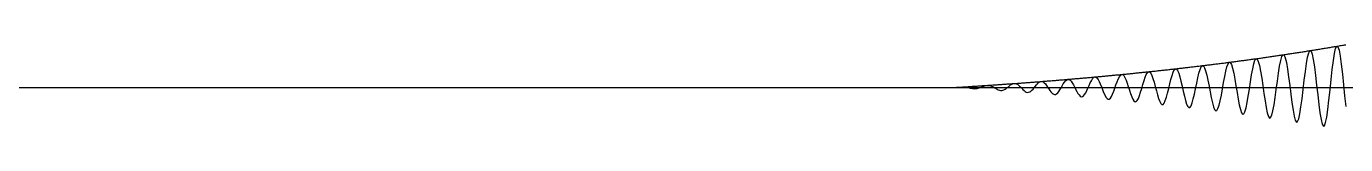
# Model space of a CAD drawing. Header units: metres. Extents: x 5 to 509, y -1 to 159.
# Drawn here: x 48.1 to 57.91, y 50.71 to 51.32 of the extents above; entities that cross this region are included whole.
import ezdxf

# ---------------------------------------------------------------- set-up
doc = ezdxf.new("R2010")
doc.units = ezdxf.units.M
doc.linetypes.add('DASHED', pattern=[0.6, 0.35, -0.25])
doc.layers.add('BASE', color=8, linetype='Continuous')
doc.layers.add('WAVE', color=7, linetype='Continuous')

msp = doc.modelspace()

# ---------------------------------------------------------------- linework, layer by layer
at = {"layer": 'BASE'}
msp.add_line((29, 51), (501, 51), dxfattribs=at)
at = {"layer": 'WAVE', "linetype": 'DASHED'}
msp.add_lwpolyline([(35, 51), (55, 51), (55.0083, 51.0005), (55.0167, 51.001), (55.025, 51.0015), (55.0333, 51.002), (55.0417, 51.0025), (55.05, 51.0031), (55.0583, 51.0036), (55.0667, 51.0041), (55.075, 51.0046), (55.0833, 51.0051), (55.0917, 51.0057), (55.1, 51.0062), (55.1083, 51.0067), (55.1167, 51.0072), (55.125, 51.0078), (55.1333, 51.0083), (55.1417, 51.0088), (55.15, 51.0094), (55.1583, 51.0099), (55.1667, 51.0105), (55.175, 51.011), (55.1833, 51.0115), (55.1917, 51.0121), (55.2, 51.0126), (55.2083, 51.0132), (55.2167, 51.0137), (55.225, 51.0143), (55.2333, 51.0148), (55.2417, 51.0154), (55.25, 51.0159), (55.2583, 51.0165), (55.2667, 51.0171), (55.275, 51.0176), (55.2833, 51.0182), (55.2917, 51.0188), (55.3, 51.0193), (55.3083, 51.0199), (55.3167, 51.0205), (55.325, 51.021), (55.3333, 51.0216), (55.3417, 51.0222), (55.35, 51.0228), (55.3583, 51.0234), (55.3667, 51.0239), (55.375, 51.0245), (55.3833, 51.0251), (55.3917, 51.0257), (55.4, 51.0263), (55.4083, 51.0269), (55.4167, 51.0275), (55.425, 51.0281), (55.4333, 51.0287), (55.4417, 51.0293), (55.45, 51.0299), (55.4583, 51.0305), (55.4667, 51.0311), (55.475, 51.0317), (55.4833, 51.0323), (55.4917, 51.0329), (55.5, 51.0335), (55.5083, 51.0342), (55.5167, 51.0348), (55.525, 51.0354), (55.5333, 51.036), (55.5417, 51.0366), (55.55, 51.0373), (55.5583, 51.0379), (55.5667, 51.0385), (55.575, 51.0392), (55.5833, 51.0398), (55.5917, 51.0404), (55.6, 51.0411), (55.6083, 51.0417), (55.6167, 51.0424), (55.625, 51.043), (55.6333, 51.0436), (55.6417, 51.0443), (55.65, 51.0449), (55.6583, 51.0456), (55.6667, 51.0463), (55.675, 51.0469), (55.6833, 51.0476), (55.6917, 51.0482), (55.7, 51.0489), (55.7083, 51.0496), (55.7167, 51.0502), (55.725, 51.0509), (55.7333, 51.0516), (55.7417, 51.0522), (55.75, 51.0529), (55.7583, 51.0536), (55.7667, 51.0543), (55.775, 51.055), (55.7833, 51.0557), (55.7917, 51.0563), (55.8, 51.057), (55.8083, 51.0577), (55.8167, 51.0584), (55.825, 51.0591), (55.8333, 51.0598), (55.8417, 51.0605), (55.85, 51.0612), (55.8583, 51.0619), (55.8667, 51.0626), (55.875, 51.0633), (55.8833, 51.064), (55.8917, 51.0648), (55.9, 51.0655), (55.9083, 51.0662), (55.9167, 51.0669), (55.925, 51.0676), (55.9333, 51.0684), (55.9417, 51.0691), (55.95, 51.0698), (55.9583, 51.0706), (55.9667, 51.0713), (55.975, 51.072), (55.9833, 51.0728), (55.9917, 51.0735), (56, 51.0742), (56.0083, 51.075), (56.0167, 51.0757), (56.025, 51.0765), (56.0333, 51.0772), (56.0417, 51.078), (56.05, 51.0788), (56.0583, 51.0795), (56.0667, 51.0803), (56.075, 51.081), (56.0833, 51.0818), (56.0917, 51.0826), (56.1, 51.0834), (56.1083, 51.0841), (56.1167, 51.0849), (56.125, 51.0857), (56.1333, 51.0865), (56.1417, 51.0872), (56.15, 51.088), (56.1583, 51.0888), (56.1667, 51.0896), (56.175, 51.0904), (56.1833, 51.0912), (56.1917, 51.092), (56.2, 51.0928), (56.2083, 51.0936), (56.2167, 51.0944), (56.225, 51.0952), (56.2333, 51.096), (56.2417, 51.0968), (56.25, 51.0977), (56.2583, 51.0985), (56.2667, 51.0993), (56.275, 51.1001), (56.2833, 51.101), (56.2917, 51.1018), (56.3, 51.1026), (56.3083, 51.1034), (56.3167, 51.1043), (56.325, 51.1051), (56.3333, 51.106), (56.3417, 51.1068), (56.35, 51.1077), (56.3583, 51.1085), (56.3667, 51.1094), (56.375, 51.1102), (56.3833, 51.1111), (56.3917, 51.1119), (56.4, 51.1128), (56.4083, 51.1137), (56.4167, 51.1145), (56.425, 51.1154), (56.4333, 51.1163), (56.4417, 51.1171), (56.45, 51.118), (56.4583, 51.1189), (56.4667, 51.1198), (56.475, 51.1207), (56.4833, 51.1216), (56.4917, 51.1224), (56.5, 51.1233), (56.5083, 51.1242), (56.5167, 51.1251), (56.525, 51.126), (56.5333, 51.1269), (56.5417, 51.1279), (56.55, 51.1288), (56.5583, 51.1297), (56.5667, 51.1306), (56.575, 51.1315), (56.5833, 51.1324), (56.5917, 51.1334), (56.6, 51.1343), (56.6083, 51.1352), (56.6167, 51.1361), (56.625, 51.1371), (56.6333, 51.138), (56.6417, 51.139), (56.65, 51.1399), (56.6583, 51.1408), (56.6667, 51.1418), (56.675, 51.1427), (56.6833, 51.1437), (56.6917, 51.1447), (56.7, 51.1456), (56.7083, 51.1466), (56.7167, 51.1476), (56.725, 51.1485), (56.7333, 51.1495), (56.7417, 51.1505), (56.75, 51.1514), (56.7583, 51.1524), (56.7667, 51.1534), (56.775, 51.1544), (56.7833, 51.1554), (56.7917, 51.1564), (56.8, 51.1574), (56.8083, 51.1584), (56.8167, 51.1594), (56.825, 51.1604), (56.8333, 51.1614), (56.8417, 51.1624), (56.85, 51.1634), (56.8583, 51.1644), (56.8667, 51.1654), (56.875, 51.1665), (56.8833, 51.1675), (56.8917, 51.1685), (56.9, 51.1696), (56.9083, 51.1706), (56.9167, 51.1716), (56.925, 51.1727), (56.9333, 51.1737), (56.9417, 51.1748), (56.95, 51.1758), (56.9583, 51.1769), (56.9667, 51.1779), (56.975, 51.179), (56.9833, 51.18), (56.9917, 51.1811), (57, 51.1822), (57.0083, 51.1832), (57.0167, 51.1843), (57.025, 51.1854), (57.0333, 51.1865), (57.0417, 51.1876), (57.05, 51.1886), (57.0583, 51.1897), (57.0667, 51.1908), (57.075, 51.1919), (57.0833, 51.193), (57.0917, 51.1941), (57.1, 51.1952), (57.1083, 51.1963), (57.1167, 51.1975), (57.125, 51.1986), (57.1333, 51.1997), (57.1417, 51.2008), (57.15, 51.2019), (57.1583, 51.2031), (57.1667, 51.2042), (57.175, 51.2053), (57.1833, 51.2065), (57.1917, 51.2076), (57.2, 51.2088), (57.2083, 51.2099), (57.2167, 51.2111), (57.225, 51.2122), (57.2333, 51.2134), (57.2417, 51.2145), (57.25, 51.2157), (57.2583, 51.2169), (57.2667, 51.218), (57.275, 51.2192), (57.2833, 51.2204), (57.2917, 51.2216), (57.3, 51.2228), (57.3083, 51.2239), (57.3167, 51.2251), (57.325, 51.2263), (57.3333, 51.2275), (57.3417, 51.2287), (57.35, 51.2299), (57.3583, 51.2312), (57.3667, 51.2324), (57.375, 51.2336), (57.3833, 51.2348), (57.3917, 51.236), (57.4, 51.2372), (57.4083, 51.2385), (57.4167, 51.2397), (57.425, 51.2409), (57.4333, 51.2422), (57.4417, 51.2434), (57.45, 51.2447), (57.4583, 51.2459), (57.4667, 51.2472), (57.475, 51.2484), (57.4833, 51.2497), (57.4917, 51.251), (57.5, 51.2522), (57.5083, 51.2535), (57.5167, 51.2548), (57.525, 51.2561), (57.5333, 51.2573), (57.5417, 51.2586), (57.55, 51.2599), (57.5583, 51.2612), (57.5667, 51.2625), (57.575, 51.2638), (57.5833, 51.2651), (57.5917, 51.2664), (57.6, 51.2677), (57.6083, 51.269), (57.6167, 51.2704), (57.625, 51.2717), (57.6333, 51.273), (57.6417, 51.2743), (57.65, 51.2757), (57.6583, 51.277), (57.6667, 51.2784), (57.675, 51.2797), (57.6833, 51.281), (57.6917, 51.2824), (57.7, 51.2838), (57.7083, 51.2851), (57.7167, 51.2865), (57.725, 51.2878), (57.7333, 51.2892), (57.7417, 51.2906), (57.75, 51.292), (57.7583, 51.2934), (57.7667, 51.2947), (57.775, 51.2961), (57.7833, 51.2975), (57.7917, 51.2989), (57.8, 51.3003), (57.8083, 51.3017), (57.8167, 51.3031), (57.825, 51.3045), (57.8333, 51.306), (57.8417, 51.3074), (57.85, 51.3088), (57.8583, 51.3102), (57.8667, 51.3117), (57.875, 51.3131), (57.8833, 51.3145), (57.8917, 51.316), (57.9, 51.3174), (57.9083, 51.3189)], dxfattribs=at)
at = {"layer": 'WAVE'}
msp.add_lwpolyline([(35, 51), (55, 51), (55.0083, 51.0002), (55.0167, 51.0007), (55.025, 51.0013), (55.0333, 51.0019), (55.0417, 51.0025), (55.05, 51.003), (55.0583, 51.0032), (55.0667, 51.0031), (55.075, 51.0026), (55.0833, 51.0016), (55.0917, 51.0003), (55.1, 50.9988), (55.1083, 50.997), (55.1167, 50.9952), (55.125, 50.9935), (55.1333, 50.9921), (55.1417, 50.9912), (55.15, 50.9908), (55.1583, 50.9911), (55.1667, 50.9922), (55.175, 50.9939), (55.1833, 50.9963), (55.1917, 50.9993), (55.2, 51.0025), (55.2083, 51.0059), (55.2167, 51.0091), (55.225, 51.0119), (55.2333, 51.0141), (55.2417, 51.0154), (55.25, 51.0156), (55.2583, 51.0148), (55.2667, 51.0128), (55.275, 51.0097), (55.2833, 51.0058), (55.2917, 51.0012), (55.3, 50.9962), (55.3083, 50.9911), (55.3167, 50.9864), (55.325, 50.9825), (55.3333, 50.9795), (55.3417, 50.9778), (55.35, 50.9777), (55.3583, 50.9791), (55.3667, 50.9821), (55.375, 50.9864), (55.3833, 50.992), (55.3917, 50.9984), (55.4, 51.0052), (55.4083, 51.012), (55.4167, 51.0182), (55.425, 51.0234), (55.4333, 51.0272), (55.4417, 51.0292), (55.45, 51.0293), (55.4583, 51.0273), (55.4667, 51.0233), (55.475, 51.0175), (55.4833, 51.0103), (55.4917, 51.002), (55.5, 50.9933), (55.5083, 50.9848), (55.5167, 50.977), (55.525, 50.9705), (55.5333, 50.9659), (55.5417, 50.9634), (55.55, 50.9635), (55.5583, 50.9661), (55.5667, 50.9711), (55.575, 50.9784), (55.5833, 50.9873), (55.5917, 50.9975), (55.6, 51.0082), (55.6083, 51.0186), (55.6167, 51.028), (55.625, 51.0358), (55.6333, 51.0414), (55.6417, 51.0442), (55.65, 51.0441), (55.6583, 51.0408), (55.6667, 51.0347), (55.675, 51.0259), (55.6833, 51.0151), (55.6917, 51.003), (55.7, 50.9903), (55.7083, 50.9779), (55.7167, 50.9667), (55.725, 50.9576), (55.7333, 50.9511), (55.7417, 50.9479), (55.75, 50.9481), (55.7583, 50.952), (55.7667, 50.9593), (55.775, 50.9696), (55.7833, 50.9823), (55.7917, 50.9965), (55.8, 51.0113), (55.8083, 51.0257), (55.8167, 51.0387), (55.825, 51.0493), (55.8333, 51.0567), (55.8417, 51.0604), (55.85, 51.06), (55.8583, 51.0554), (55.8667, 51.0469), (55.875, 51.035), (55.8833, 51.0204), (55.8917, 51.004), (55.9, 50.987), (55.9083, 50.9705), (55.9167, 50.9557), (55.925, 50.9436), (55.9333, 50.9352), (55.9417, 50.931), (55.95, 50.9316), (55.9583, 50.9368), (55.9667, 50.9466), (55.975, 50.9602), (55.9833, 50.9769), (55.9917, 50.9955), (56, 51.0148), (56.0083, 51.0334), (56.0167, 51.0501), (56.025, 51.0638), (56.0333, 51.0732), (56.0417, 51.0779), (56.05, 51.0772), (56.0583, 51.0712), (56.0667, 51.0602), (56.075, 51.0448), (56.0833, 51.026), (56.0917, 51.0051), (56.1, 50.9834), (56.1083, 50.9625), (56.1167, 50.9438), (56.125, 50.9286), (56.1333, 50.918), (56.1417, 50.9129), (56.15, 50.9137), (56.1583, 50.9205), (56.1667, 50.9328), (56.175, 50.95), (56.1833, 50.971), (56.1917, 50.9943), (56.2, 51.0184), (56.2083, 51.0417), (56.2167, 51.0625), (56.225, 51.0794), (56.2333, 51.091), (56.2417, 51.0967), (56.25, 51.0957), (56.2583, 51.0882), (56.2667, 51.0744), (56.275, 51.0553), (56.2833, 51.0321), (56.2917, 51.0063), (56.3, 50.9796), (56.3083, 50.9539), (56.3167, 50.931), (56.325, 50.9124), (56.3333, 50.8995), (56.3417, 50.8934), (56.35, 50.8945), (56.3583, 50.9029), (56.3667, 50.918), (56.375, 50.9391), (56.3833, 50.9647), (56.3917, 50.9931), (56.4, 51.0224), (56.4083, 51.0506), (56.4167, 51.0758), (56.425, 51.0962), (56.4333, 51.1102), (56.4417, 51.1169), (56.45, 51.1157), (56.4583, 51.1064), (56.4667, 51.0898), (56.475, 51.0667), (56.4833, 51.0387), (56.4917, 51.0076), (56.5, 50.9755), (56.5083, 50.9446), (56.5167, 50.9171), (56.525, 50.8949), (56.5333, 50.8796), (56.5417, 50.8724), (56.55, 50.8738), (56.5583, 50.8839), (56.5667, 50.9021), (56.575, 50.9273), (56.5833, 50.9579), (56.5917, 50.9918), (56.6, 51.0267), (56.6083, 51.0602), (56.6167, 51.0901), (56.625, 51.1143), (56.6333, 51.1309), (56.6417, 51.1387), (56.65, 51.1371), (56.6583, 51.1261), (56.6667, 51.1063), (56.675, 51.0789), (56.6833, 51.0457), (56.6917, 51.0089), (56.7, 50.9711), (56.7083, 50.9347), (56.7167, 50.9023), (56.725, 50.8762), (56.7333, 50.8583), (56.7417, 50.8498), (56.75, 50.8516), (56.7583, 50.8635), (56.7667, 50.885), (56.775, 50.9147), (56.7833, 50.9506), (56.7917, 50.9903), (56.8, 51.0313), (56.8083, 51.0706), (56.8167, 51.1055), (56.825, 51.1337), (56.8333, 51.153), (56.8417, 51.1621), (56.85, 51.1602), (56.8583, 51.1472), (56.8667, 51.124), (56.875, 51.092), (56.8833, 51.0533), (56.8917, 51.0104), (56.9, 50.9663), (56.9083, 50.924), (56.9167, 50.8864), (56.925, 50.8561), (56.9333, 50.8353), (56.9417, 50.8256), (56.95, 50.8277), (56.9583, 50.8417), (56.9667, 50.8667), (56.975, 50.9011), (56.9833, 50.9428), (56.9917, 50.9888), (57, 51.0362), (57.0083, 51.0816), (57.0167, 51.122), (57.025, 51.1545), (57.0333, 51.1768), (57.0417, 51.1872), (57.05, 51.1849), (57.0583, 51.1699), (57.0667, 51.143), (57.075, 51.106), (57.0833, 51.0614), (57.0917, 51.012), (57.1, 50.9612), (57.1083, 50.9125), (57.1167, 50.8693), (57.125, 50.8345), (57.1333, 50.8107), (57.1417, 50.7996), (57.15, 50.8021), (57.1583, 50.8182), (57.1667, 50.847), (57.175, 50.8865), (57.1833, 50.9343), (57.1917, 50.9872), (57.2, 51.0415), (57.2083, 51.0935), (57.2167, 51.1397), (57.225, 51.1769), (57.2333, 51.2023), (57.2417, 51.2141), (57.25, 51.2114), (57.2583, 51.1942), (57.2667, 51.1634), (57.275, 51.1211), (57.2833, 51.0701), (57.2917, 51.0137), (57.3, 50.9557), (57.3083, 50.9002), (57.3167, 50.8509), (57.325, 50.8114), (57.3333, 50.7843), (57.3417, 50.7717), (57.35, 50.7746), (57.3583, 50.7931), (57.3667, 50.8259), (57.375, 50.8709), (57.3833, 50.9253), (57.3917, 50.9854), (57.4, 51.0471), (57.4083, 51.1063), (57.4167, 51.1587), (57.425, 51.2008), (57.4333, 51.2296), (57.4417, 51.243), (57.45, 51.2398), (57.4583, 51.2202), (57.4667, 51.1852), (57.475, 51.1373), (57.4833, 51.0794), (57.4917, 51.0155), (57.5, 50.9499), (57.5083, 50.887), (57.5167, 50.8313), (57.525, 50.7866), (57.5333, 50.756), (57.5417, 50.7419), (57.55, 50.7453), (57.5583, 50.7662), (57.5667, 50.8033), (57.575, 50.8542), (57.5833, 50.9157), (57.5917, 50.9835), (57.6, 51.0532), (57.6083, 51.1199), (57.6167, 51.179), (57.625, 51.2264), (57.6333, 51.2588), (57.6417, 51.2738), (57.65, 51.2702), (57.6583, 51.248), (57.6667, 51.2086), (57.675, 51.1545), (57.6833, 51.0894), (57.6917, 51.0174), (57.7, 50.9436), (57.7083, 50.873), (57.7167, 50.8103), (57.725, 50.7601), (57.7333, 50.7258), (57.7417, 50.71), (57.75, 50.7139), (57.7583, 50.7374), (57.7667, 50.7791), (57.775, 50.8364), (57.7833, 50.9054), (57.7917, 50.9815), (57.8, 51.0597), (57.8083, 51.1344), (57.8167, 51.2007), (57.825, 51.2538), (57.8333, 51.2901), (57.8417, 51.3068), (57.85, 51.3027), (57.8583, 51.2777), (57.8667, 51.2336), (57.875, 51.173), (57.8833, 51.1), (57.8917, 51.0195), (57.9, 50.9369), (57.9083, 50.8579)], dxfattribs=at)

doc.saveas('drawing.dxf')
